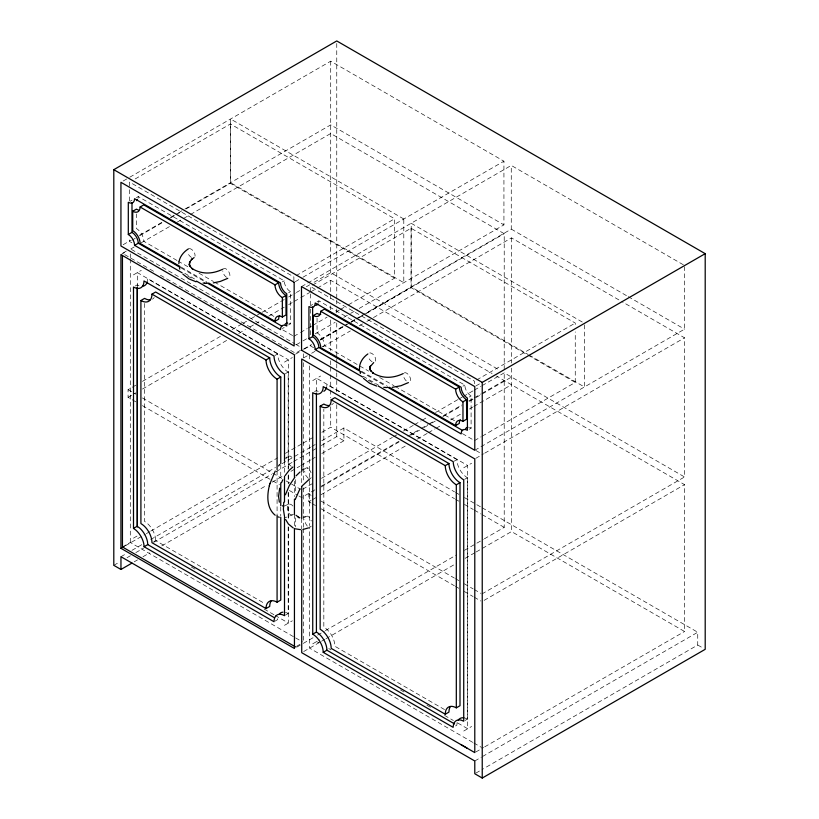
<?xml version="1.0" encoding="UTF-8"?>
<svg xmlns="http://www.w3.org/2000/svg" width="819" height="819" viewBox="0 0 819 819"><rect width="100%" height="100%" fill="white"/><g stroke="black" fill="none" stroke-linecap="round" stroke-linejoin="round"><path stroke-width="0.61" stroke-dasharray="4.09 3.07" d="M457.135 722.553L456.818 725.204L454.975 726.269M305.016 468.908L306.234 467.874M311.189 477.712L309.971 478.746M311.24 526.136L309.93 527.211M292.926 505.999C285.78 498.464 285.063 515.704 292.68 514.885M288.247 504.35L284.459 505.907M293.499 514.486L285.022 517.721M123.147 181.03L128.685 177.825M129.771 177.201L330.712 61.19L503.931 161.2L503.931 224.877L358.19 309.019M135.207 178.931L230.415 123.956L394.625 218.765L394.625 278.153L347.021 305.63M130.149 201.249L131.992 200.184M136.425 197.625L138.268 196.56L284.193 280.815A8.876 5.129 60 0 0 290.469 291.677L290.469 323.853L288.626 324.918M123.147 244.717L130.907 240.233M139.711 235.155L163.022 221.693M170.618 217.301L177.242 213.483M178.347 212.838L184.07 209.541M184.971 209.019L330.712 124.877L503.931 224.877M131.879 240.233L135.207 238.309M139.629 235.759L162.879 222.328M170.628 217.854L175.061 215.305M176.167 214.66L181.705 211.466M186.128 208.906L230.415 183.343L394.625 278.153M126.372 251.044L122.451 253.317L148.904 268.581M120.936 254.627L126.454 251.443M130.876 248.894L134.183 246.98M141.032 242.895L170.618 225.942M177.242 222.123L182.77 218.929M183.865 218.294L189.394 215.11M190.489 214.465L330.712 133.517L504.217 233.691L504.217 370.301M133.456 274.887L141.308 270.352M135.34 285.954L137.183 284.889A14.824 8.559 60 0 0 139.895 286.046M282.35 281.879L284.193 280.815M296.099 275.655L394.625 218.765M295.26 281.675L301.904 277.836M302.989 277.211L503.931 161.2M288.626 292.741L290.469 291.677M301.566 286.589L511.261 165.428L684.551 265.479M135.8 401.812L128.071 397.348L128.071 389.67L135.821 385.196M142.465 381.357L221.089 335.974M232.156 329.576L242.127 323.822M243.233 323.188L246.55 321.263M250.983 318.714L260.954 312.95M262.06 312.315L284.203 299.529M288.636 296.969L295.28 293.141M296.386 292.496L299.703 290.581M306.347 286.742L309.674 284.828M314.097 282.268L330.712 272.676L499.795 370.301M312.51 285.135L411.046 228.245L575.255 323.055L575.255 326.842M128.071 397.348L135.821 392.874M142.465 389.035L227.733 339.813M238.8 333.415L245.444 329.586M249.877 327.027L254.31 324.467M255.415 323.833L260.954 320.628M268.704 316.154L284.203 307.207M288.636 304.648L293.059 302.088M294.164 301.453L299.703 298.259M300.808 297.614L309.674 292.506M310.78 291.861L316.318 288.667M317.424 288.032L330.712 280.354L492.065 373.515M310.78 305.538L312.623 304.473M317.055 301.914L318.898 300.849L464.823 385.094A8.876 5.129 60 0 0 471.099 395.966L471.099 428.142L469.256 429.207M282.35 328.542L284.193 327.477M293.878 336.312L299.416 333.118M300.522 332.483L307.166 328.644M308.272 328.009L311.599 326.085M312.704 325.45L327.098 317.137M335.954 312.029L339.271 310.104M340.376 309.469L345.915 306.275M274.928 355.507L277.692 353.91A14.824 8.559 60 0 0 288.175 372.061L288.175 457.667M296.355 344.717L301.904 341.513M302.989 340.899L307.442 338.319M315.131 333.886L335.135 322.338M343.837 317.311L349.529 314.025M350.634 313.38L357.084 309.664M300.409 350.399L295.505 353.224L159.92 274.949M303.695 348.955L311.537 344.523M320.26 339.394L346.98 324.058M351.167 321.539L354.729 319.584M355.835 318.939L511.261 229.115L511.261 165.428M295.546 354.166L303.276 349.703M304.381 349.068L311.005 345.239M320.946 339.506L345.229 325.481M346.335 324.846L349.652 322.932M350.747 322.287L355.17 319.738M359.582 317.188L365.1 314.005M366.206 313.37L504.217 233.691M320.26 340.039L343.509 326.617M351.259 322.143L355.692 319.584M356.797 318.949L362.336 315.755M366.758 313.196L411.046 287.633L526.76 354.443M284.5 362.09L292.342 357.555M322.584 346.652L324.426 345.587L368.642 371.109M303.685 357.872L309.572 354.473L309.572 360.851M311.66 353.265L314.967 351.351M322.696 346.887L350.297 330.958M359.132 325.86L362.448 323.945M366.861 321.396L372.379 318.202M373.484 317.567L511.496 237.889L620.618 300.89M285.411 373.659L288.175 372.061M312.735 380.579L320.577 376.044M314.578 391.615L316.421 390.55A14.824 8.559 60 0 0 319.134 391.707M133.456 538.134L137.377 535.872L139.588 537.141M122.451 546.99L130.293 542.465L294.533 637.284M125.358 545.761L145.229 534.285M146.335 533.65L149.642 531.736M150.747 531.101L277.713 457.79M285.442 453.327L302.006 443.765M303.112 443.13L313.042 437.397M321.877 432.299L330.712 427.201L454.484 498.658M120.956 556.705L125.368 554.156M131.992 550.327L141.933 544.594M150.757 539.496L275.481 467.485M282.105 463.667L299.764 453.47M300.87 452.835L310.8 447.092M311.906 446.457L315.213 444.543M321.836 440.724L343.919 427.979L454.484 491.82M153.808 541.646L155.651 540.581L265.284 603.879M113.8 565.335L119.318 562.151M127.047 557.688L130.354 555.773M135.872 552.59L143.601 548.126M153.532 542.393L271.642 474.211M276.054 471.662L292.608 462.1M293.714 461.466L311.374 451.269M312.479 450.624L315.786 448.72M321.304 445.526L336.763 436.609L343.919 440.745L343.919 427.979M134.203 561.814L137.51 559.909M143.028 556.715L149.652 552.897M161.793 545.884L266.656 485.35M272.174 482.166L282.105 476.423M290.94 471.324L299.764 466.226M300.87 465.591L310.8 459.858M311.906 459.224L315.213 457.309M321.836 453.491L343.919 440.745M462.981 386.158L464.823 385.094M476.719 379.934L575.255 323.055M475.88 385.954L480.323 383.394M302.682 489.209L314.865 482.176M321.509 478.337L392.373 437.418M393.489 436.783L396.805 434.869M403.45 431.029L413.421 425.276M414.527 424.641L421.171 420.802M422.276 420.157L427.815 416.963M435.565 412.489L457.708 399.703M458.814 399.068L462.141 397.143M463.247 396.509L473.208 390.755M474.324 390.11L480.968 386.281M482.074 385.636L504.217 372.85L684.551 476.965L684.551 337.807L621.723 301.525M469.256 397.031L471.099 395.966M314.865 489.854L301.576 497.522L298.259 495.608M321.509 486.015L399.017 441.267M407.882 436.148L420.065 429.115M421.171 428.48L427.815 424.641M428.921 424.007L434.459 420.802M443.314 415.694L462.141 404.821M468.785 400.982L473.208 398.433M474.324 397.788L480.968 393.949M482.074 393.315L504.217 380.528M311.056 502.999L308.855 501.719L308.855 494.052L313.278 491.492M321.038 487.018L400.757 440.98M410.728 435.227L419.584 430.118M424.017 427.559L430.661 423.72M431.767 423.085L436.199 420.526M442.844 416.687L461.66 405.825M469.42 401.351L474.948 398.147M476.064 397.512L511.496 377.057M308.855 501.719L311.066 500.45M312.172 499.805L315.499 497.891L312.162 495.956M321.038 494.696L406.296 445.464M417.373 439.076L427.334 433.323M428.45 432.678L435.094 428.839M436.199 428.204L441.738 425.01M450.593 419.891L461.66 413.503M469.42 409.019L472.737 407.104M473.843 406.47L511.496 384.725M474.508 440.602L481.152 436.762M482.258 436.128L575.255 382.432L575.255 331.9M454.166 461.169L456.93 459.572A14.824 8.559 60 0 0 467.414 477.733L467.414 719.092L464.649 720.689M474.785 450.276L684.551 329.166L684.551 266.759M475.757 458.353L483.609 453.818M484.715 453.183L684.551 337.807M463.769 467.772L471.621 463.247M464.649 479.32L467.414 477.733M274.928 621.201L277.692 619.604A14.824 8.559 60 0 1 278.05 616.687M285.411 615.151L288.175 613.554L288.175 526.668M284.5 625.337L292.342 620.802M296.488 646.345L300.409 644.072M296.652 647.205L302.17 644.021M303.276 643.386L313.216 637.643M317.629 635.094L324.252 631.275M325.358 630.63L456.746 554.78M464.475 550.317L483.241 539.475M484.346 538.841L504.217 527.364L504.217 372.85M312.735 643.826L319.594 639.854M303.685 651.545L320.485 641.85M321.591 641.205L324.908 639.301M326.013 638.656L456.296 563.441M465.12 558.343L475.061 552.61M476.167 551.965L511.496 531.572L684.551 631.49L684.551 484.643L496.478 376.064M481.91 593.959L684.551 476.965M484.131 600.358L684.551 484.643M463.769 731.019L471.621 726.494M475.757 752.026L483.609 747.501M484.715 746.856L684.551 631.49M474.785 760.984L481.398 757.155M482.504 756.521L697.737 632.258L697.737 645.024L484.715 768.007M475.88 773.105L483.609 768.642M305.907 516.461L307.494 516.113L309.295 517.25L311.353 520.976M288.36 456.378L290.069 455.999L293.007 458.046M464.957 718.048L467.414 719.092M511.261 229.115L627.159 296.028M628.265 296.662L684.551 329.166M582.217 322.01L411.21 223.28L411.21 286.967L528.163 354.484M529.269 355.129L584.428 386.977L584.428 323.29M527.866 355.077L575.255 382.432M176.955 260.442L143.796 241.298A10.422 6.02 60 0 0 136.425 228.532L136.425 213.984M178.061 261.087L188.012 266.83M199.068 273.208L213.442 281.511M214.547 282.146L274.242 316.605M379.699 377.498L394.072 385.79M395.178 386.425L454.873 420.894M181.009 267.035L206.439 281.716M361.64 371.324L387.07 386.005M181.378 268.12L204.596 281.521M360.903 371.765L385.227 385.81M131.869 242.782L129.668 241.513L129.668 237.715M184.777 273.321L195.792 279.688M282.862 329.955L292.782 335.677M313.605 347.706L310.299 345.792L310.299 343.263M363.196 376.33L378.624 385.247M462.387 433.599L473.402 439.967M187.643 275.993L192.066 278.542M368.274 380.282L374.907 384.111M131.398 249.416L294.533 343.601M295.639 344.246L300.051 346.785M476.013 450.563L481.531 453.746M150 269.226L155.518 272.399M277.692 353.91L147.666 278.839A14.824 8.559 60 0 1 147.512 280.845M456.93 459.572L326.904 384.5A14.824 8.559 60 0 1 326.74 386.517M455.589 492.454L458.906 494.369M464.434 497.563L481.019 507.135M482.125 507.77L697.737 632.258M455.589 499.293L458.906 501.208M464.434 504.402L473.269 509.5M474.375 510.145L481.009 513.974M482.115 514.608L504.217 527.364M697.737 645.024L703.071 648.095M128.071 389.67L135.8 394.144M142.434 397.962L281.685 478.357M286.107 480.917L290.52 483.466M291.625 484.101L300.471 489.209M308.855 494.052L311.056 495.321M320.976 501.044L454.35 578.05M455.456 578.685L458.763 580.599M464.281 583.783L473.095 588.871M474.201 589.506L480.814 593.325M142.434 405.64L271.734 480.292M272.84 480.937L279.474 484.766M289.424 490.509L297.154 494.973M312.162 503.634L315.469 505.538M320.976 508.722L454.35 585.728M455.456 586.363L458.763 588.277M464.281 591.461L473.095 596.549M474.201 597.184L480.814 601.003M444.512 709.551L334.879 646.252A15.633 9.029 60 0 0 323.833 627.108L323.833 409.152M191.4 567.055L195.813 569.604M264.168 609.07L274.089 614.793M275.194 615.427L288.421 623.064L288.421 527.231M316.656 641.553L318.857 642.833M328.788 648.556L330.989 649.836M400.44 689.936L404.852 692.475M426.904 705.21L431.316 707.749M444.543 715.396L453.357 720.485M457.77 723.034L467.69 728.756L467.69 465.509L316.656 378.306L316.656 392.362M295.639 637.919L302.252 641.738M472.706 742.342L309.572 648.146L309.572 526.852M473.812 742.976L481.531 747.43M291.236 466.318L289.302 464.629L287.449 460.657M308.251 478.327L305.753 475.307L304.627 471.12M307.279 526.064L305.753 523.75L304.811 519.461M309.715 470.065L311.036 472.696M511.496 237.889L511.496 363.012M511.496 368.12L511.496 531.572M474.508 383.742L474.508 381.214L310.299 286.404L310.299 292.731M411.046 228.245L411.046 287.633M336.763 43.499L336.763 298.771M336.763 300.041L336.763 303.869M336.763 308.978L336.763 312.807M336.763 323.014L336.763 357.473M336.763 358.753L336.763 362.582M336.763 363.861L336.763 371.519M336.763 372.788L336.763 379.177M336.763 380.456L336.763 391.943M336.763 404.699L336.763 436.609M330.712 61.19L330.712 272.676M330.712 280.354L330.712 293.12M330.712 294.4L330.712 300.788M330.712 305.897L330.712 309.725M330.712 319.942L330.712 350.583M330.712 360.8L330.712 365.909M330.712 367.178L330.712 373.566M330.712 374.846L330.712 388.892M330.712 390.161L330.712 397.829M330.712 406.767L330.712 427.201M317.055 318.274L317.055 332.821A10.422 6.02 60 0 1 324.426 345.587M310.299 293.99L310.299 307.893M310.299 309.152L310.299 335.688M309.572 365.96L309.572 525.573M303.358 353.808L303.358 357.637M303.358 362.745L303.358 467.444M303.358 468.724L303.358 481.49M303.358 487.878L303.358 514.69M303.358 515.97L303.358 527.456M303.358 528.736L303.358 642.372M301.72 471.365L301.72 482.862M301.72 518.611L301.72 528.828M295.505 479.637L295.505 493.683M295.505 517.946L295.505 526.883M294.441 481.214L294.441 496.529M294.441 514.414L294.441 525.9M293.878 280.722L293.878 276.935L129.668 182.125L129.668 188.442M288.421 468.448L288.421 359.817L137.377 272.625L137.377 286.681M288.421 474.836L288.421 483.773M288.421 492.721L288.421 519.563M288.175 458.947L288.175 469.174M288.175 475.563L288.175 483.23M288.175 492.168L288.175 520.28M284.5 461.077L284.5 473.853M280.763 464.946L280.763 478.972M280.763 507.012L280.763 515.939M277.078 470.905L277.078 515.509M230.415 123.956L230.415 183.343M144.594 303.48L144.594 521.437A15.633 9.029 60 0 1 155.651 540.581M130.293 253.89L130.293 257.719M130.293 258.999L130.293 542.465M129.668 189.701L129.668 201.075M333.405 403.194A15.633 9.029 60 0 1 331.644 404.821M469.471 427.446A8.876 5.129 60 0 1 471.099 428.142M318.898 300.849A8.876 5.129 60 0 1 318.683 302.6M372.082 361.681A5.211 2.959 55.9 0 1 368.253 356.644M369.799 352.907A5.211 2.959 55.9 0 1 374.774 356.593A5.211 2.959 55.9 0 1 374.713 361.885M406.255 380.855A5.211 2.774 59 0 1 403.409 375.225M404.31 372.921A5.211 2.774 59 0 1 409.367 375.982A5.211 2.774 59 0 1 409.654 381.869M285.462 612.397A14.824 8.559 60 0 1 288.175 613.554M154.167 297.532A15.633 9.029 60 0 1 152.416 299.16M288.841 323.167A8.876 5.129 60 0 1 290.469 323.853M138.268 196.56A8.876 5.129 60 0 1 138.053 198.311M191.462 257.391A5.211 2.959 55.9 0 1 187.633 252.365M189.179 248.628A5.211 2.959 55.9 0 1 193.407 251.167A5.211 2.959 55.9 0 1 194.983 256.255M226.556 277.272A5.211 2.774 59 0 1 222.778 270.946M223.157 269.154A5.211 2.774 59 0 1 228.368 271.13A5.211 2.774 59 0 1 229.023 277.58M403.798 219.001L230.589 119.001L230.589 182.688L403.798 282.688L403.798 219.001"/><path stroke-width="1.23" d="M178.849 263.626C178.992 257.371 183.333 252.088 188.421 248.863M283.722 502.303L283.394 509.428L284.572 516.748M269.441 485.37C266.902 495.239 266.472 508.189 275.184 515.212M279.688 488.185L278.583 496.386L279.361 502.18M269.85 483.855L275.245 471.058M269.338 485.769L269.942 483.538M295.188 499.58L300 488.748M285.421 494.768L289.332 485.513L294.84 477.282M281.531 482.637L282.821 479.76M285.084 475.665L289.148 470.331L292.885 467.025M278.562 465.96L279.709 464.455M301.679 486.353L309.5 479.064M296.089 475.829L300.041 471.979M367.885 353.941C363.001 357.35 359.142 362.878 359.49 369.041M373.71 362.571L370.065 366.81L370.516 365.878L369.84 368.089L369.963 367.014L370.127 369.953L369.748 368.171L370.833 371.027L370.301 370.147L373.372 373.382L372.676 372.85C382.545 378.869 392.977 378.46 403.235 373.566M285.862 458.169L287.131 457.197M194.093 257.606L191.472 259.592L189.435 262.52L189.885 261.589L189.506 265.673L189.117 263.882L190.213 266.748L189.67 265.868L192.741 269.103L192.045 268.56C201.914 274.59 212.346 274.17 222.604 269.287M302.795 469.871L304.197 468.97M113.8 169.676L336.763 40.95L705.2 253.665L705.2 649.324L482.237 778.05L474.785 773.74L474.785 760.984L120.956 556.705L120.956 569.461L113.8 565.335L113.8 169.676L482.237 382.391L705.2 253.665M179.904 266.4L140.11 243.427A10.422 6.02 60 0 0 132.739 230.661L132.739 211.261L136.425 209.132A10.422 6.02 60 0 0 138.339 209.94M132.739 211.261A10.422 6.02 60 0 0 140.11 207.002L143.796 204.883L278.675 282.75L278.88 284.92A10.422 6.02 60 0 0 285.903 295.434L286.026 314.906L282.35 317.035A10.422 6.02 60 0 0 274.979 321.294L208.65 282.995M182.115 272.799L134.582 245.352A8.876 5.129 60 0 0 128.307 234.49L131.992 232.361L131.992 202.662M134.582 245.352L138.268 243.233L180.272 267.485M271.191 600.911A15.633 9.029 60 0 0 269.717 606.439L266.032 608.568L151.965 542.71A15.633 9.029 60 0 0 140.909 523.566L140.909 300.512L144.594 298.382A15.633 9.029 60 0 0 150.123 299.867M140.909 300.512A15.633 9.029 60 0 0 151.965 294.134L155.651 292.004L269.717 357.862A15.633 9.029 60 0 0 280.763 377.006L280.763 463.677M140.11 207.002L274.989 284.879L278.675 282.75M274.989 284.879L275.194 287.049A10.422 6.02 60 0 0 282.217 297.553L286.026 295.485M274.979 321.294L278.665 319.164A10.422 6.02 60 0 1 279.648 315.479M359.428 370.045L320.741 347.706A10.422 6.02 60 0 0 313.37 334.951L313.37 315.54L317.055 313.421A10.422 6.02 60 0 0 320.741 314.404M313.37 315.54A10.422 6.02 60 0 0 320.741 311.292L324.426 309.162L459.305 387.039L459.51 389.209A10.422 6.02 60 0 0 466.523 399.713L466.656 419.195L462.97 421.324A10.422 6.02 60 0 0 455.61 425.573L389.281 387.285M151.965 294.134L266.032 359.981L269.717 357.862M362.745 377.088L315.213 349.641A8.876 5.129 60 0 0 308.937 338.769L312.623 336.64L312.623 306.941M315.213 349.641L318.898 347.512L360.903 371.765M277.078 469.625L277.078 379.125L280.763 377.006M450.43 706.582A15.633 9.029 60 0 0 448.945 712.1L445.26 714.229L331.193 648.382A15.633 9.029 60 0 0 320.147 629.238L320.147 406.173L323.833 404.054A15.633 9.029 60 0 0 329.351 405.528M320.147 406.173A15.633 9.029 60 0 0 331.193 399.795L334.879 397.665L448.945 463.523A15.633 9.029 60 0 0 460.002 482.667L460.002 705.722L456.316 707.851A15.633 9.029 60 0 0 445.26 714.229M284.5 517.301L284.5 615.683A14.824 8.559 60 0 0 274.017 621.734L144.093 546.734L143.775 543.703A15.633 9.029 60 0 0 135.954 530.169L133.497 528.378L137.183 526.248L137.183 287.438M294.441 477.385L294.441 354.801L120.936 254.627L120.936 548.31L124.253 546.396M144.093 546.734L147.778 544.604L274.396 617.7M120.956 569.461L131.992 563.093M320.741 311.292L455.62 389.168L459.305 387.039M455.62 389.168L455.825 391.339A10.422 6.02 60 0 0 462.848 401.842L466.656 399.774M455.61 425.573L459.285 423.443A10.422 6.02 60 0 1 460.278 419.758M331.193 399.795L445.26 465.653L448.945 463.523M456.316 707.851L456.316 484.797L460.002 482.667M266.032 608.568A15.633 9.029 60 0 1 277.078 602.19L280.763 600.061L280.763 517.209M312.735 634.172L312.735 392.68A14.824 8.559 60 0 0 323.218 386.629L453.245 461.701A14.824 8.559 60 0 0 463.728 479.852L463.728 721.211L461.271 720.167A15.633 9.029 60 0 0 453.45 724.682L453.132 727.333L323.218 652.333A14.824 8.559 60 0 0 312.735 634.172L316.421 632.043L316.421 393.11M323.218 652.333L326.904 650.204L454.617 723.935M227.784 278.327L220.291 281.439L213.319 282.893M408.415 382.606L400.921 385.729L392.25 387.367M305.497 516.656L303.521 517.383M308.568 527.876L302.897 529.514M300.542 529.647L295.383 528.839M204.576 283.159L206.48 283.251M385.206 387.448L387.1 387.53M283.855 505.999L282.309 505.825M203.081 283.036L204.77 283.179M383.712 387.326L385.401 387.459M467.055 748.136L461.21 744.758M299.856 517.741L298.208 517.301L299.191 517.69L296.007 515.274M196.11 281.797L188.902 278.89L182.872 274.13M376.74 386.077L369.533 383.179L363.503 378.409M278.204 516.922L279.279 517.26M307.053 467.895L307.954 468.294M293.233 527.948L288.38 523.996L285.647 519.522M206.808 282.801L281.982 326.208M387.438 387.09L462.612 430.487M196.488 281.101L280.507 329.607A8.876 5.129 60 0 1 286.783 325.982L286.783 293.806A8.876 5.129 60 0 1 280.507 282.934L134.582 198.689A8.876 5.129 60 0 1 128.307 202.313L128.307 234.49M378.224 386.025L461.138 433.896A8.876 5.129 60 0 1 467.414 430.272L467.414 398.095A8.876 5.129 60 0 1 461.138 387.223L315.213 302.969A8.876 5.129 60 0 1 308.937 306.593L308.937 338.769M301.484 350.225L474.785 450.276L474.785 386.588L301.484 286.537L301.566 350.276M295.505 646.908L122.451 546.99L122.451 255.866M120.936 548.31L294.441 648.484L294.441 528.46M137.183 526.248L139.639 528.04A15.633 9.029 60 0 1 147.461 541.574L147.778 544.604M360.084 372.338L360.432 373.423M179.453 268.048L179.811 269.144M482.237 382.391L482.237 778.05M462.97 401.904L462.97 421.324M301.72 471.365L301.72 358.998L474.785 458.916L474.785 752.6L301.72 652.682L301.72 530.098M301.72 486.691L301.72 518.611M294.441 499.088L294.441 514.414M284.5 461.077L284.5 374.191A14.824 8.559 60 0 1 274.017 356.03L143.98 280.958A14.824 8.559 60 0 1 133.497 287.019L133.497 528.378M284.5 476.412L284.5 501.965M282.35 297.614L282.35 317.035M280.763 482.79L280.763 505.732M277.078 515.509L277.078 602.19M137.377 287.96L137.377 526.924M456.316 484.797A15.633 9.029 60 0 1 445.26 465.653M316.421 632.043A14.824 8.559 60 0 1 326.904 650.204M458.241 720.116A15.633 9.029 60 0 1 464.035 717.843M326.546 387.428A14.824 8.559 60 0 1 323.833 391.287M465.663 428.624A8.876 5.129 60 0 1 467.956 427.303M318.048 303.982A8.876 5.129 60 0 1 315.755 305.313M312.623 336.64A8.876 5.129 60 0 1 318.898 347.512M277.078 379.125A15.633 9.029 60 0 1 266.032 359.981M147.307 281.767A14.824 8.559 60 0 1 142.424 286.292M279.105 614.363A14.824 8.559 60 0 1 282.934 612.151M285.032 324.344A8.876 5.129 60 0 1 287.326 323.014M137.428 199.703A8.876 5.129 60 0 1 136.425 200.624M131.992 232.361A8.876 5.129 60 0 1 138.268 243.233M192.117 258.988L191.431 259.654L192.117 258.988M294.154 282.309L120.936 182.299L120.936 245.987L294.154 345.997L294.154 282.309"/></g></svg>
